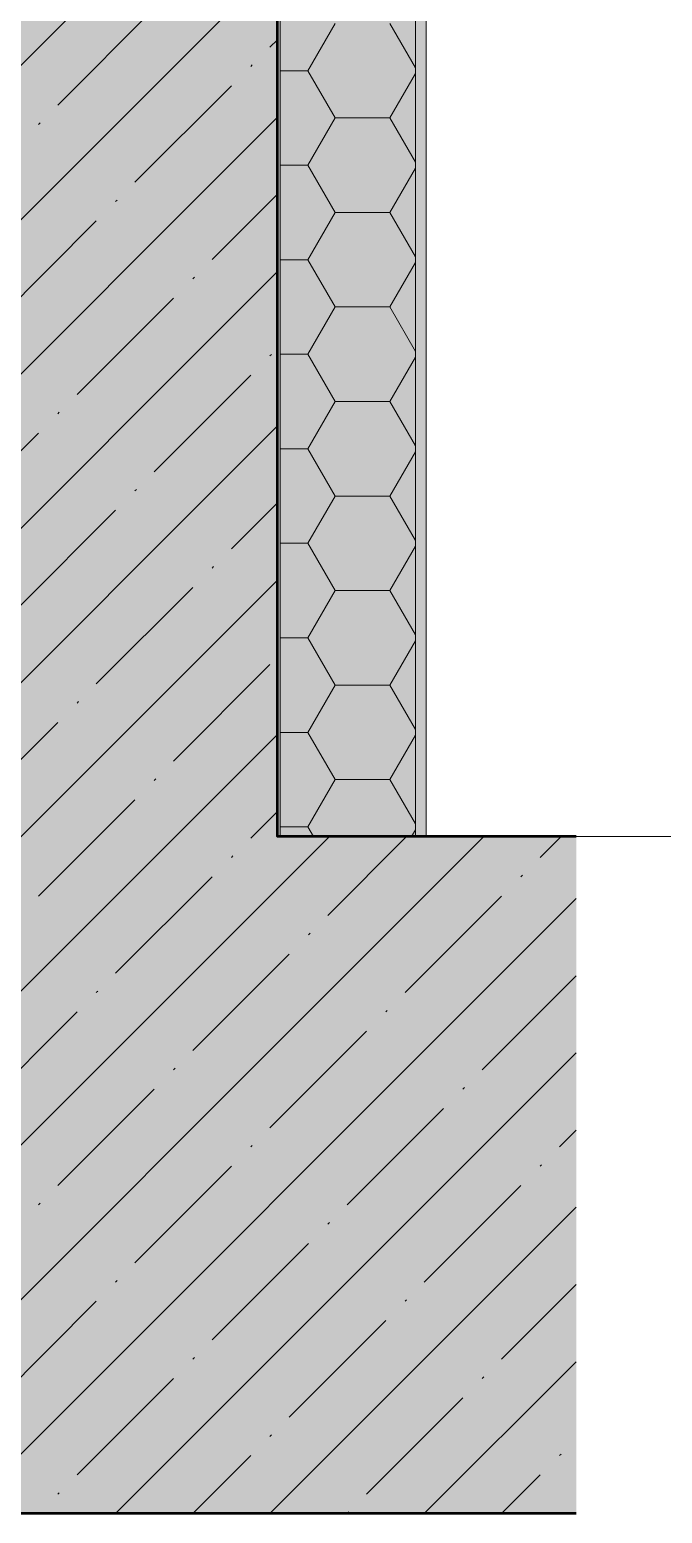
# Model space of a CAD drawing. Header units: millimetres. Extents: x -81576 to 1046824, y -248937 to 691537.
# Drawn here: x -854 to 81, y 617840 to 620032 of the extents above; entities that cross this region are included whole.
import ezdxf

# ---------------------------------------------------------------- set-up
doc = ezdxf.new("R2010")
doc.units = ezdxf.units.MM
doc.layers.add('PDF _Геометрия', color=7, linetype='Continuous', true_color=0x1d1d1d)
doc.layers.add('PDF _Сплошная заливка', color=7, linetype='Continuous', true_color=0xffffff)

msp = doc.modelspace()

# ---------------------------------------------------------------- hatches: boundary and pattern name
at = {"layer": 'PDF _Сплошная заливка', "true_color": 0x636466, "transparency": 33554559}
h = msp.add_hatch(color=251, dxfattribs=at)
h.paths.add_polyline_path([(-14198.8, 617839.9), (-46, 617839.9), (-46, 618839.9), (-487.7, 618839.9), (-487.7, 634793.8), (-987.7, 634793.8), (-987.7, 629959.9), (-3957.7, 629959.9), (-3957.7, 629709.9), (-4557.7, 629709.9), (-4557.7, 629409.9), (-5157.7, 629409.9), (-5157.7, 629109.9), (-5757.7, 629109.9), (-5757.7, 628809.9), (-6357.7, 628809.9), (-6357.7, 628509.9), (-6957.7, 628509.9), (-6957.7, 628209.9), (-7557.7, 628209.9), (-7557.7, 627909.9), (-8157.7, 627909.9), (-8157.7, 627609.9), (-8757.7, 627609.9), (-8757.7, 627309.9), (-9357.7, 627309.9), (-9357.7, 627009.9), (-9957.7, 627009.9), (-9957.7, 626709.9), (-10557.7, 626709.9), (-10557.7, 626409.9), (-11157.7, 626409.9), (-11157.7, 626109.9), (-11757.7, 626109.9), (-11757.7, 625579.9), (-18387.7, 625579.9), (-18387.7, 633599.9), (-11037.7, 633599.9), (-11037.7, 634234.5), (-9691.8, 634907.4), (-9784.9, 635093.8), (-9934.9, 634793.8), (-11157.7, 634793.8), (-11157.7, 634509.9), (-11757.7, 634509.9), (-11757.7, 634079.9), (-18387.7, 634079.9), (-18387.7, 634793.8), (-18887.7, 634793.8), (-18887.7, 617839.9), (-18387.7, 617839.9)], flags=0)
h.paths.add_polyline_path([(-9481.2, 618839.9), (-11037.7, 618839.9), (-11037.7, 619074.5), (-4145.8, 622979.9), (-987.7, 622979.9), (-987.7, 618839.9), (-7122.4, 618839.9)], flags=0)
h.paths.add_polyline_path([(-11757.7, 618839.9), (-18387.7, 618839.9), (-18387.7, 625099.9), (-11037.7, 625099.9), (-11037.7, 625834.5), (-3584.2, 629559.9), (-987.7, 629559.9), (-987.7, 623379.9), (-3987.7, 623379.9), (-3987.7, 623429.9), (-4557.7, 623429.9), (-4557.7, 623089.9), (-5157.7, 623089.9), (-5157.7, 622749.9), (-5757.7, 622749.9), (-5757.7, 622409.9), (-6357.7, 622409.9), (-6357.7, 622069.9), (-6957.7, 622069.9), (-6957.7, 621729.9), (-7557.7, 621729.9), (-7557.7, 621389.9), (-8157.7, 621389.9), (-8157.7, 621049.9), (-8757.7, 621049.9), (-8757.7, 620709.9), (-9357.7, 620709.9), (-9357.7, 620369.9), (-9957.7, 620369.9), (-9957.7, 620029.9), (-10557.7, 620029.9), (-10557.7, 619689.9), (-11157.7, 619689.9), (-11157.7, 619349.9), (-11757.7, 619349.9), (-11757.7, 618888.4)], flags=0)
msp.add_hatch(color=251, dxfattribs=at).paths.add_polyline_path([(-483.7, 618839.9), (-283.7, 618839.9), (-283.7, 625839.9), (-483.7, 625839.9), (-483.7, 621908.4)])

# ---------------------------------------------------------------- linework, layer by layer
at = {"layer": 'PDF _Геометрия', "color": 7, "lineweight": 53}
for points in [[(-18887.7, 634793.8), (-18887.7, 617839.9), (-46, 617839.9)], [(-46, 618839.9), (-487.7, 618839.9), (-487.7, 634793.8)]]:
    msp.add_lwpolyline(points, dxfattribs=at)
at = {"layer": 'PDF _Геометрия', "color": 7, "lineweight": 50}
for points in [[(-46, 618839.9), (-487.7, 618839.9), (-487.7, 634793.8)], [(-18916.4, 617839.9), (-46, 617839.9)]]:
    msp.add_lwpolyline(points, dxfattribs=at)
at = {"layer": 'PDF _Геометрия', "color": 7, "lineweight": 9}
for points in [[(-283.7, 625839.9), (-483.7, 625839.9), (-487.7, 625839.9), (-487.7, 618839.9), (-483.7, 618839.9), (-283.7, 618839.9)], [(-483.7, 625839.9), (-483.7, 618839.9)], [(-210.8, 618839.9), (-20.7, 618839.9), (806.9, 618839.9), (806.9, 619139.9), (1606.9, 619139.9)], [(-49.9, 618839.9), (530.2, 618839.9), (650.2, 618839.9)]]:
    msp.add_lwpolyline(points, dxfattribs=at)
at = {"layer": 'PDF _Геометрия', "color": 7, "lineweight": 15}
msp.add_lwpolyline([(-283.7, 618839.9), (-267.7, 618839.9), (-267.7, 625839.9), (-283.7, 625839.9)], close=True, dxfattribs=at)
at = {"layer": 'PDF _Геометрия', "color": 250, "lineweight": 9, "true_color": 0x2c2c2c}
for points in [[(-987.7, 619859.5), (-487.7, 620359.5)], [(-987.7, 619631.4), (-487.7, 620131.4)], [(-812.2, 619920.9), (-669.7, 620063.5)], [(-442.5, 619971.8), (-402.2, 620041.6)], [(-283.7, 619976.1), (-321.5, 620041.6)], [(-498.6, 620006.5), (-487.7, 620017.4)], [(-527.1, 619978), (-524.7, 619980.3)], [(-483.7, 619971.8), (-442.5, 619971.8)], [(-402.2, 619902), (-442.5, 619971.8)], [(-321.5, 619902), (-283.7, 619967.5)], [(-698.2, 619806.9), (-555.6, 619949.4)], [(-987.7, 619403.3), (-487.7, 619903.3)], [(-442.5, 619832.1), (-402.2, 619902)], [(-402.2, 619902), (-321.5, 619902)], [(-283.7, 619836.4), (-321.5, 619902)], [(-840.7, 619892.4), (-838.4, 619894.8)], [(-483.7, 619832.1), (-442.5, 619832.1)], [(-402.2, 619762.3), (-442.5, 619832.1)], [(-321.5, 619762.3), (-283.7, 619827.9)], [(-726.7, 619778.4), (-724.3, 619780.7)], [(-584.1, 619692.8), (-487.7, 619789.3)], [(-897.8, 619607.3), (-755.2, 619749.9)], [(-442.5, 619692.4), (-402.2, 619762.3)], [(-402.2, 619762.3), (-321.5, 619762.3)], [(-283.7, 619696.7), (-321.5, 619762.3)], [(-483.7, 619692.4), (-442.5, 619692.4)], [(-402.2, 619622.6), (-442.5, 619692.4)], [(-321.5, 619622.6), (-283.7, 619688.2)], [(-987.7, 619175.2), (-487.7, 619675.2)], [(-612.7, 619664.3), (-610.3, 619666.7)], [(-783.7, 619493.2), (-641.2, 619635.8)], [(-442.5, 619552.8), (-402.2, 619622.6)], [(-402.2, 619622.6), (-321.5, 619622.6)], [(-283.7, 619557), (-321.5, 619622.6)], [(-498.6, 619550.3), (-496.2, 619552.6)], [(-483.7, 619552.8), (-442.5, 619552.8)], [(-402.2, 619482.9), (-442.5, 619552.8)], [(-321.5, 619482.9), (-283.7, 619548.5)], [(-669.7, 619379.2), (-527.1, 619521.8)], [(-442.5, 619413.1), (-402.2, 619482.9)], [(-402.2, 619482.9), (-321.5, 619482.9)], [(-283.7, 619417.4), (-321.5, 619482.9)], [(-812.2, 619464.7), (-809.9, 619467.1)], [(-987.7, 618947.1), (-487.7, 619447.1)], [(-983.3, 619293.7), (-840.7, 619436.2)], [(-483.7, 619413.1), (-442.5, 619413.1)], [(-402.2, 619343.2), (-442.5, 619413.1)], [(-321.5, 619343.2), (-283.7, 619408.8)], [(-698.2, 619350.7), (-695.8, 619353.1)], [(-555.6, 619265.1), (-487.7, 619333.1)], [(-442.5, 619273.4), (-402.2, 619343.2)], [(-402.2, 619343.2), (-321.5, 619343.2)], [(-283.7, 619277.7), (-321.5, 619343.2)], [(-869.3, 619179.6), (-726.7, 619322.2)], [(-483.7, 619273.4), (-442.5, 619273.4)], [(-402.2, 619203.6), (-442.5, 619273.4)], [(-321.5, 619203.6), (-283.7, 619269.1)], [(-584.1, 619236.6), (-581.8, 619239)], [(-1866.8, 617839.9), (-487.7, 619219)], [(-755.2, 619065.6), (-612.7, 619208.1)], [(-442.5, 619133.7), (-402.2, 619203.6)], [(-402.2, 619203.6), (-321.5, 619203.6)], [(-283.7, 619138), (-321.5, 619203.6)], [(-483.7, 619133.7), (-442.5, 619133.7)], [(-402.2, 619063.9), (-442.5, 619133.7)], [(-321.5, 619063.9), (-283.7, 619129.4)], [(-641.2, 618951.5), (-498.6, 619094.1)], [(-442.5, 618994), (-402.2, 619063.9)], [(-402.2, 619063.9), (-321.5, 619063.9)], [(-283.7, 618998.3), (-321.5, 619063.9)], [(-783.7, 619037), (-781.4, 619039.4)], [(-954.8, 618866), (-812.2, 619008.5)], [(-1638.7, 617839.9), (-487.7, 618990.9)], [(-483.7, 618994), (-442.5, 618994)], [(-402.2, 618924.2), (-442.5, 618994)], [(-321.5, 618924.2), (-283.7, 618989.8)], [(-669.7, 618923), (-667.3, 618925.4)], [(-442.5, 618854.4), (-402.2, 618924.2)], [(-402.2, 618924.2), (-321.5, 618924.2)], [(-283.7, 618858.6), (-321.5, 618924.2)], [(-840.7, 618751.9), (-698.2, 618894.5)], [(-527.1, 618837.5), (-487.7, 618876.9)], [(-483.7, 618854.4), (-442.5, 618854.4)], [(-434.1, 618839.9), (-442.5, 618854.4)], [(-289.6, 618839.9), (-283.7, 618850.1)], [(-1410.6, 617839.9), (-410.6, 618839.9)], [(-1182.5, 617839.9), (-182.5, 618839.9)], [(-413.1, 618723.4), (-296.6, 618839.9)], [(-99.4, 618808.9), (-68.5, 618839.9)], [(-555.6, 618808.9), (-553.3, 618811.3)], [(-127.9, 618780.4), (-125.6, 618782.8)], [(-726.7, 618637.9), (-584.1, 618780.4)], [(-954.4, 617839.9), (-46, 618748.3)], [(-299, 618609.4), (-156.5, 618751.9)], [(-441.6, 618694.9), (-439.2, 618697.3)], [(-612.7, 618523.8), (-470.1, 618666.4)], [(-185, 618495.3), (-46, 618634.3)], [(-755.2, 618609.4), (-752.8, 618611.7)], [(-926.3, 618438.3), (-783.7, 618580.9)], [(-327.5, 618580.9), (-325.2, 618583.2)], [(-498.6, 618409.8), (-356, 618552.3)], [(-726.3, 617839.9), (-46, 618520.2)], [(-641.2, 618495.3), (-638.8, 618497.7)], [(-812.2, 618324.2), (-669.7, 618466.8)], [(-213.5, 618466.8), (-211.1, 618469.2)], [(-384.6, 618295.7), (-242, 618438.3)], [(-70.9, 618381.3), (-46, 618406.2)], [(-527.1, 618381.3), (-524.7, 618383.6)], [(-698.2, 618210.2), (-555.6, 618352.8)], [(-99.4, 618352.8), (-97.1, 618355.1)], [(-270.5, 618181.7), (-127.9, 618324.2)], [(-840.7, 618295.7), (-838.4, 618298.1)], [(-498.2, 617839.9), (-46, 618292.1)], [(-413.1, 618267.2), (-410.7, 618269.6)], [(-584.1, 618096.1), (-441.6, 618238.7)], [(-726.7, 618181.7), (-724.3, 618184)], [(-156.5, 618067.6), (-46, 618178.1)], [(-897.8, 618010.6), (-755.2, 618153.2)], [(-299, 618153.2), (-296.6, 618155.5)], [(-470.1, 617982.1), (-327.5, 618124.7)], [(-612.7, 618067.6), (-610.3, 618070)], [(-270.2, 617839.9), (-46, 618064)], [(-783.7, 617896.6), (-641.2, 618039.1)], [(-185, 618039.1), (-182.6, 618041.5)], [(-356, 617868), (-213.5, 618010.6)], [(-498.6, 617953.6), (-496.2, 617955.9)], [(-70.9, 617925.1), (-68.5, 617927.4)], [(-612.3, 617839.9), (-527.1, 617925.1)], [(-156.1, 617839.9), (-99.4, 617896.6)], [(-812.2, 617868), (-809.9, 617870.4)], [(-384.2, 617839.9), (-382.2, 617841.9)]]:
    msp.add_lwpolyline(points, dxfattribs=at)
at = {"layer": 'PDF _Сплошная заливка', "lineweight": 35, "transparency": 33554559}
for points in [[(-483.7, 618839.9), (-483.7, 625839.9), (-487.7, 618839.9), (-487.7, 625839.9)], [(-267.7, 618839.9), (-267.7, 625839.9), (-283.7, 618839.9), (-283.7, 625839.9)]]:
    msp.add_solid(points, dxfattribs=at)

doc.saveas('drawing.dxf')
